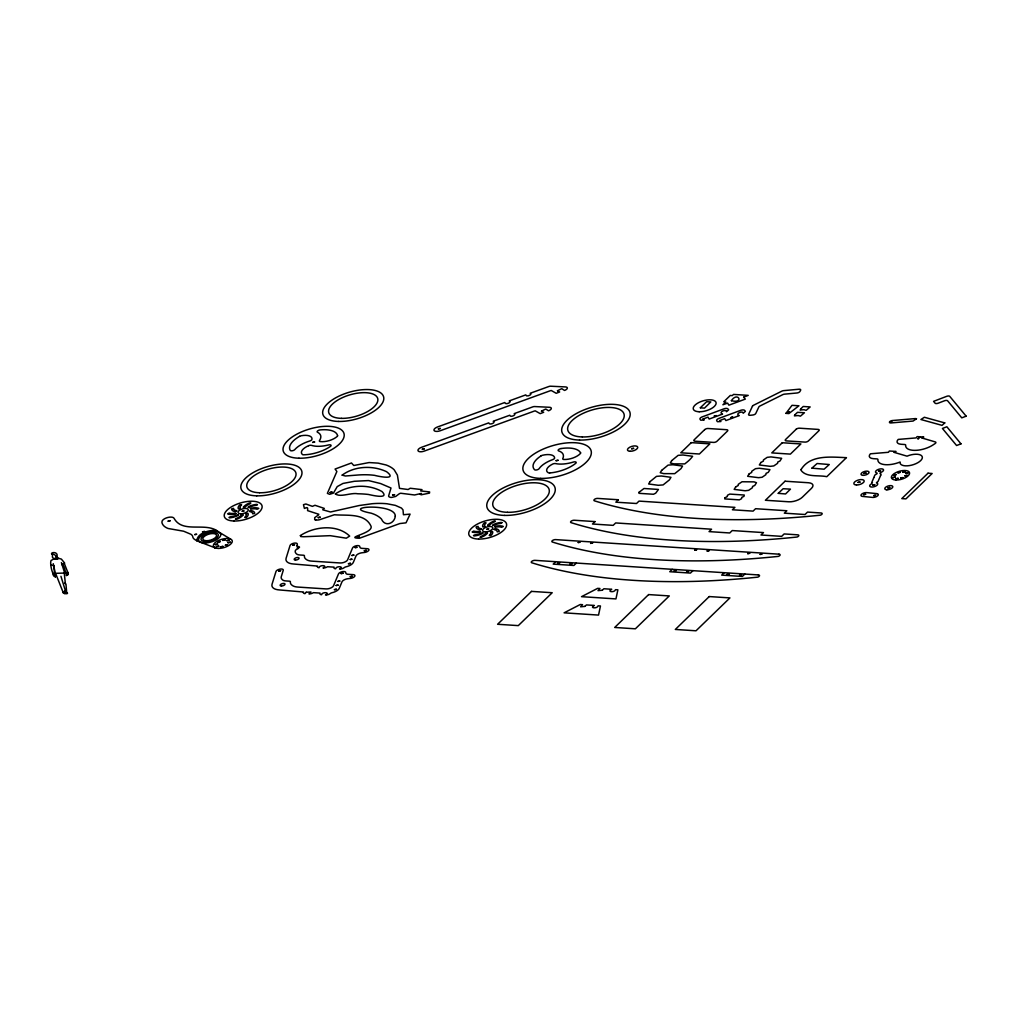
<?xml version="1.0" encoding="UTF-8"?>
<svg xmlns="http://www.w3.org/2000/svg" width="1017" height="1017" viewBox="0 0 1017 1017"><rect width="100%" height="100%" fill="white"/><g stroke="black" fill="none" stroke-linecap="round" stroke-linejoin="round"><path stroke-width="1.5" d="M214.129 547.273L215.045 547.82L196.739 540.764C197.679 532.666 208.688 530.493 215.642 530.124M66.27 592.364L67.389 593.534L64.605 593.737L63.13 592.568L64.668 591.068L66.245 593.483L60.944 576.308M63.13 592.568L64.618 591.36L65.711 592.873M53.736 565.668C56.393 585.207 49.147 566.622 50.99 560.558L55.732 557.863M873.794 477.583L874.798 475.231A2.53 1.106 -16.2 0 1 876.107 474.278A1.767 0.775 -16.2 0 0 876.959 473.007A4.17 1.831 -16.2 0 1 877.01 470.057A4.17 1.831 -16.2 0 1 883.137 469.269A4.17 1.831 -16.2 0 1 880.595 472.524A1.767 0.775 -16.2 0 0 880.417 473.719A2.53 1.106 -16.2 0 1 880.989 474.596L880.582 475.549M55.884 556.63C56.927 556.871 54.969 554.163 52.515 554.074L52.426 557.202L53.939 558.867L57.677 559.019L57.994 558.231L56.405 556.464M61.999 564.511C64.923 565.058 65.724 576.881 66.715 573.296L66.308 575.52L67.758 574.071M880.569 475.575L878.103 481.333A2.53 1.106 -16.2 0 1 877.061 482.122L876.412 482.884L877.239 483.202A4.17 1.831 -16.2 0 1 875.802 486.05A4.17 1.831 -16.2 0 1 870.361 486.762A4.17 1.831 -16.2 0 1 871.277 483.978L872.433 482.719A2.53 1.106 -16.2 0 1 871.963 481.982L873.819 477.634M66.601 575.52L68.215 573.944L67.834 572.469L66.08 572.546M63.27 592.708L64.516 591.932L65.851 592.542M555.689 561.702L553.21 564.117L573.88 565.465L576.372 563.062M672.25 569.317L669.758 571.719L690.441 573.08L692.933 570.664M724.18 572.698L721.689 575.113L742.372 576.461L744.864 574.046M56.914 556.82C58.922 550.985 49.312 552.142 52.032 554.405M67.694 575.075L68.126 574.147M63.054 592.174L55.566 573.296M57.677 559.019L53.863 558.816M66.232 593.191L67.516 593.127M61.401 562.592L64.694 573.054L55.35 573.334L53.253 563.672M61.859 564.524L64.656 563.087L61.401 559.108L57.727 558.066M55.312 576.855L53.342 575.355L53.024 573.919M53.825 565.668L51.092 565.109M315.893 519.967L317.596 520.043A5.276 2.314 -16.2 0 0 319.63 519.7L334.364 514.755C346.619 515.873 364.963 512.682 371.091 526.336C373.125 533.429 343.86 537.764 359.408 538.26L399.846 523.552L406.025 522.84L410.105 514.106L403.444 514.729L402.999 509.898L401.461 508.068L395.359 505.373L387.019 503.758A56.99 24.98 -16.2 0 0 378.693 503.402A52.833 23.162 -16.2 0 0 372.171 503.72L359.255 505.513L330.5 511.983L322.694 509.784L324.309 508.411L314.978 505.271L312.41 506.364L305.888 503.987L303.46 504.686L304.414 508.436C307.833 506.936 307.859 507.432 307.579 510.623L318.766 514.259A2.848 1.246 -16.2 0 1 318.41 515.022L314.685 517.653L314.749 519.471M66.69 592.377L65.94 584.063L64.656 583.173M219.875 532.666L217.371 531.586A11.518 5.047 -16.2 0 0 199.281 537.662A11.518 5.047 -16.2 0 0 209.96 542.29A11.518 5.047 -16.2 0 0 219.875 532.666L230.579 539.112M67.834 572.469L64.236 563.329M218.808 532.018C206.171 521.251 182.793 534.167 174.021 518.263A6.293 2.759 -16.2 0 0 167.932 517.45A6.293 2.759 -16.2 0 0 162.072 521.162L161.932 522.535A31.921 13.996 -16.2 0 0 168.123 528.484L183.645 531.217L190.878 534.256A16.145 7.081 -16.2 0 1 192.772 536.773A16.704 7.322 -16.2 0 0 194.59 539.391L196.739 540.764M54.664 573.868L55.388 576.906L53.825 575.508M64.249 572.978L65.342 583.491M561.003 448.561A24.815 10.882 -16.2 0 1 580.542 452.781M561.028 448.535A2.53 1.106 -16.2 0 0 558.473 449.667A2.53 1.106 -16.2 0 0 558.714 450.925A21.382 9.369 -16.2 0 1 562.821 458.464A2.53 1.106 -16.2 0 0 563.939 459.493A12.229 5.365 -16.2 0 0 580.326 453.595A2.53 1.106 -16.2 0 0 580.58 452.743M315.74 519.941A5.276 2.314 -16.2 0 1 314.584 519.445M541.464 411.148L543.65 412.305L540.218 413.639L535.489 410.982A2.53 1.106 -16.2 0 0 535.234 410.868A2.53 1.106 -16.2 0 0 534.116 411.148L424.178 451.116A5.06 2.212 -16.2 0 1 418.127 450.925A5.06 2.212 -16.2 0 1 421.508 447.327L488.757 422.869C488.974 425.665 496.499 422.627 493.232 421.241L509.759 415.241C509.746 417.847 517.081 415 514.195 413.627L532.743 406.889A2.53 1.106 -16.2 0 1 534.611 406.558L549.511 407.283A4.03 1.767 -16.2 0 1 551.278 408.656A4.03 1.767 -16.2 0 1 548.532 410.792L545.735 409.012L541.464 411.148M557.469 390.795L559.655 391.965L556.223 393.299L551.494 390.63A2.53 1.106 -16.2 0 0 551.239 390.515A2.53 1.106 -16.2 0 0 550.121 390.795L440.183 430.763A5.06 2.212 -16.2 0 1 434.132 430.585A5.06 2.212 -16.2 0 1 437.513 426.975L504.775 402.516C505.004 405.313 512.466 402.287 509.25 400.901L525.764 394.888C525.751 397.494 533.073 394.66 530.213 393.274L548.76 386.536A2.53 1.106 -16.2 0 1 550.629 386.206L565.516 386.93A4.03 1.767 -16.2 0 1 567.295 388.316A4.03 1.767 -16.2 0 1 564.537 390.452L561.753 388.672L557.507 390.706M257.403 504.623L256.119 505.398A8.301 3.636 -16.2 0 0 249.457 507.292L248.059 507.419L248.44 506.746A10.323 4.526 -16.2 0 1 256.729 504.381L257.403 504.623M501.902 522.674L500.631 523.437A8.301 3.636 -16.2 0 0 493.97 525.344L492.673 525.522L492.953 524.797A10.323 4.526 -16.2 0 1 501.241 522.433L501.902 522.674M960.976 443.857L956.59 445.51L942.428 428.462L946.852 426.771L960.976 443.857M966.15 416.182L961.764 417.847L947.602 400.787A2.53 1.106 -16.2 0 0 944.513 400.774L938.17 403.202A2.53 1.106 -16.2 0 1 935.081 403.19L933.568 401.359L946.674 396.338A2.53 1.106 -16.2 0 1 949.751 396.363L966.15 416.182M419.767 493.804L414.555 494.974L400.711 493.245A2.848 1.246 -16.2 0 0 399.274 493.779L395.689 496.436L391.774 497.402A5.238 2.301 -16.2 0 1 390.096 497.288L389.002 496.766A5.276 2.314 -16.2 0 1 388.634 495.915L390.998 488.007L380.625 483.571L368.561 480.571L354.361 481.283L342.996 483.444L337.237 486.584L333.423 493.118L329.635 494.313L327.372 493.372L336.881 471.494L335.063 469.053L351.488 462.977L353.776 465.506L369.082 462.557L378.121 463.116L386.117 464.985A56.99 24.98 -16.2 0 1 391.38 467.553A52.833 23.162 -16.2 0 1 394.24 469.879L397.405 475.117L399.503 488.363L408.135 489.52L410.182 488.249L421.966 489.622L420.695 490.931L429.632 491.936L429.466 493.118L420.924 494.834L421.432 493.436L419.767 493.804M703.039 419.042L704.184 420.008L700.738 420.212L700.052 419.284A3.394 1.487 -16.2 0 1 702.544 416.767L723.596 408.961A3.394 1.487 -16.2 0 1 727.956 408.936L728.655 409.864L726.469 411.745C726.558 408.567 717.57 412.33 722.54 414.097L709.167 419.055L707.972 417.11L703.039 419.042M719.756 420.555L720.913 421.521L717.455 421.712L716.769 420.796A3.394 1.487 -16.2 0 1 719.261 418.279L740.312 410.474A3.394 1.487 -16.2 0 1 744.686 410.448L745.372 411.377L743.185 413.258C743.274 410.169 734.325 413.817 739.257 415.61L725.884 420.568L724.689 418.623L719.756 420.555M731.376 400.698C744.584 403.978 737.821 390.884 731.376 400.698M638.968 492.368L638.994 493.321L653.473 494.262L655.685 493.194L658.457 489.444L643.977 488.491L638.968 492.368M650.041 481.638L648.63 483.978L658.317 485.287L663.109 484.918L669.377 479.91L670.966 477.304L661.279 475.994L656.486 476.363L650.041 481.638M661.635 470.388L660.224 472.727L663.707 473.63L674.703 473.668L680.983 468.659L682.56 466.053L672.873 464.744L668.093 465.112L661.635 470.388M671.703 460.625L670.292 462.964L673.775 463.866L684.772 463.905C688.191 461.197 690.251 459.57 692.628 456.29L682.941 454.98L678.148 455.349L671.703 460.625M724.892 497.847L724.752 498.915L739.308 499.868L741.609 498.661L741.711 497.491A2.085 0.915 -16.2 0 1 741.965 497.275L743.974 496.372L744.279 495.037L729.736 494.084L727.422 495.292L727.32 496.461A2.085 0.915 -16.2 0 1 727.079 496.677L724.892 497.847M735.698 486.914L734.16 489.38L745.105 490.766L748.626 490.334L752.415 487.728L752.516 486.558A2.085 0.915 -16.2 0 1 752.758 486.342L754.767 485.44L756.483 482.706L754.042 481.867L742.016 481.766L738.228 484.359L738.24 485.401A2.085 0.915 -16.2 0 1 738.037 485.618L735.698 486.914M749.186 473.833L747.635 476.299L758.593 477.685L762.114 477.253L765.903 474.647L766.004 473.477A2.085 0.915 -16.2 0 1 766.246 473.261L768.255 472.371L769.971 469.625L759.254 468.252L755.504 468.684L751.716 471.291L751.728 472.32A2.085 0.915 -16.2 0 1 751.525 472.536L749.186 473.833M760.869 462.493L759.33 464.972L770.276 466.345L773.81 465.913L777.598 463.32L777.687 462.15A2.085 0.915 -16.2 0 1 777.941 461.934L779.95 461.032L781.666 458.298L770.95 456.913L767.187 457.345L763.411 459.951L763.424 460.981A2.085 0.915 -16.2 0 1 763.22 461.197L760.869 462.493M296.85 545.862L297.981 546.51A2.53 1.106 -16.2 0 0 298.845 546.612L299.532 547.146L297.536 549.027A2.53 1.106 -16.2 0 0 296.417 549.345L295.4 550.515A12.217 5.352 -16.2 0 0 296.023 553.362A9.395 4.119 -16.2 0 0 299.977 555.002L303.409 555.231A2.276 0.992 -16.2 0 1 304.426 555.93A14.861 6.522 -16.2 0 0 304.464 556.998A17.136 7.513 -16.2 0 0 306.295 559.439A14.886 6.534 -16.2 0 0 312.003 561.142L340.199 562.973A5.06 2.212 -16.2 0 0 347.598 559.82L352.543 547.972A3.788 1.665 -16.2 0 1 356.56 545.709A3.788 1.665 -16.2 0 1 359.802 546.688L359.954 547.375A5.06 2.212 -16.2 0 0 362.141 548.366L367.251 548.697A3.814 1.665 -16.2 0 1 368.675 550.502A3.814 1.665 -16.2 0 1 364.391 552.485L362.001 552.765A5.06 2.212 -16.2 0 0 356.039 555.879L353.306 562.426A7.589 3.331 -16.2 0 1 345.653 566.901L344.56 567.397A3.788 1.665 -16.2 0 1 339.564 569.037C345.068 566.482 336.055 565.579 335.635 568.783A3.788 1.665 -16.2 0 1 334.097 567.155L327.499 566.723A3.788 1.665 -16.2 0 1 323.025 567.956C328.593 565.388 319.478 564.511 319.084 567.702A3.788 1.665 -16.2 0 1 317.558 566.075L293.417 563.99A16.615 7.284 -16.2 0 1 286.133 558.155L290.036 545.544A3.788 1.665 -16.2 0 1 294.231 543.142A3.788 1.665 -16.2 0 1 297.295 544.4L296.85 545.862M342.17 475.13L345.399 476.007L356.37 475.13A58.579 25.679 -16.2 0 1 374.676 475.359C378.26 476.363 398.079 480.494 386.6 471.71C372.743 465.138 354.564 465.939 342.17 475.13M318.232 517.64L320.152 517.183L318.232 517.64M357.463 536.951L359.357 536.518L357.463 536.951M811.96 468.163L824.113 469.193L829.262 464.527L817.096 463.523L811.998 468.074M168.148 521.149L170.093 520.768L168.148 521.149M194.781 534.624L196.726 534.243L194.832 534.522M202.536 531.866L204.481 531.484L202.536 531.866M215.223 544.603L217.663 544.12L215.223 544.603M216.316 546.612L218.744 546.129L216.316 546.612M217.88 542.036L220.308 541.553L217.88 542.036M220.498 546.879L222.926 546.409L220.498 546.879M222.71 540.408L225.138 539.925L222.71 540.408M225.329 545.265L227.757 544.781L225.393 545.137M226.893 540.688L229.321 540.205L226.893 540.688M227.973 542.697L230.401 542.214L227.973 542.697M242.199 511.271L244.144 510.89L242.249 511.17M278.658 571.058L280.603 570.677L278.658 571.058M292.705 545.125L294.65 544.731L292.756 545.023M312.651 442.408L314.596 442.026L312.651 442.408M297.345 547.896L298.451 547.68L297.371 547.845M334.415 589.657L336.36 589.275L334.415 589.657M336.157 585.5L338.089 585.118L336.157 585.5M337.847 581.444L339.792 581.05L337.847 581.444M341.115 573.588L343.06 573.207L341.115 573.588M348.462 563.723L350.407 563.342L348.462 563.723M350.204 559.566L352.149 559.185L350.255 559.464M351.895 555.498L353.84 555.117L351.895 555.498M350.268 576.69L352.213 576.308L350.268 576.69M355.175 547.654L357.12 547.273L355.225 547.553M364.315 550.756L366.26 550.375L364.315 550.756M422.347 449.183L424.292 448.802L422.347 449.183M438.365 428.843L440.297 428.462L438.365 428.843M486.711 529.323L488.656 528.942L486.711 529.323M556.121 460.676L558.066 460.294L556.121 460.676M557.621 563.329L559.566 562.948L557.621 563.329M570.029 564.143L571.974 563.761L570.029 564.143M578.19 542.57L580.135 542.188L578.241 542.468M590.61 543.383L592.542 543.002L590.61 543.383M631.633 448.739L633.578 448.357L631.633 448.739M674.182 570.931L676.127 570.55L674.182 570.931M700.306 407.817L704.489 408.135L710.807 401.918L706.612 401.728L700.344 407.741M686.589 571.745L688.534 571.363L686.589 571.745M714.354 416.004L716.299 415.622L714.354 416.004M694.751 550.172L696.696 549.79L694.802 550.083M707.158 550.985L709.103 550.604L707.158 550.985M731.07 417.517L733.015 417.135L731.121 417.415M727.155 574.389L729.1 574.008L727.155 574.389M739.562 575.202L741.495 574.821L739.562 575.202M747.737 553.629L749.682 553.248L747.737 553.629M760.131 554.456L762.076 554.074L760.182 554.354M785.95 413.36L788.874 413.576L798.942 405.783L792.014 405.325L785.95 413.36M787.082 413.296L788.048 413.105L787.107 413.245M788.404 412.012L789.383 411.821L788.404 412.012M778.259 493.359L785.582 493.957L790.451 489.126L783.154 488.719L778.259 493.359M858.043 482.427L859.988 482.045L858.043 482.427M864.069 473.388L866.014 473.007L864.069 473.388M863.662 494.656L865.607 494.275L863.662 494.656M872.739 485.071L874.684 484.689L872.739 485.071M873.692 495.66L875.624 495.279L873.743 495.559M878.574 471.1L880.506 470.718L878.574 471.1M890.549 421.852L891.655 421.623L890.549 421.852M887.816 487.842L889.761 487.461L887.816 487.842M892.951 477.57L895.303 477.1L892.951 477.57M893.803 475.079L896.155 474.608L893.803 475.079M895.824 478.804L898.176 478.346L895.824 478.804M897.871 472.791L900.223 472.333L897.871 472.791M900.719 478.066L903.071 477.609L900.719 478.066M902.778 472.066L905.13 471.596L902.778 472.066M904.787 475.791L907.139 475.333L904.787 475.791M905.638 473.299L907.99 472.841L905.638 473.299M917.817 438.772L918.783 438.581L917.881 438.67M919.139 437.488L920.105 437.297L919.165 437.437M235.982 513.42L234.927 514.132A10.323 4.526 -16.2 0 1 227.655 513.903L229.245 513A8.301 3.636 -16.2 0 0 235.08 513.191L235.982 513.42M236.719 510.89L235.105 511.615A10.323 4.526 -16.2 0 1 231.634 508.869L233.567 508.335A8.301 3.636 -16.2 0 0 236.389 510.623L236.719 510.89M238.359 514.996L237.889 515.505A10.323 4.526 -16.2 0 1 229.6 517.869L228.952 517.488L230.211 516.852A8.301 3.636 -16.2 0 0 236.872 514.958L238.359 514.996M240.304 508.347L238.436 508.983A10.323 4.526 -16.2 0 1 240.012 504.699L241.601 504.877A8.301 3.636 -16.2 0 0 240.279 508.258L240.304 508.347M243.406 507.152L245.262 506.987A8.301 3.636 -16.2 0 1 250.207 503.72L250.83 502.995L249.597 502.983A10.323 4.526 -16.2 0 0 243.457 507.051L243.406 507.152M242.949 514.996L242.872 515.199A10.323 4.526 -16.2 0 1 236.732 519.267L235.448 519.178L236.122 518.53A8.301 3.636 -16.2 0 0 241.067 515.263L242.949 514.996M246.05 513.801L246.05 513.992A8.301 3.636 -16.2 0 1 244.728 517.373L246.317 517.551A10.323 4.526 -16.2 0 0 247.957 513.343L246.05 513.801M249.623 511.271L249.94 511.627A8.301 3.636 -16.2 0 1 252.737 513.827L254.695 513.382A10.323 4.526 -16.2 0 0 251.224 510.636L249.686 511.157M250.36 508.729L251.25 509.059A8.301 3.636 -16.2 0 1 257.085 509.25L258.776 508.411A10.323 4.526 -16.2 0 0 251.402 508.119L250.424 508.627M480.494 531.471L479.427 532.183A10.323 4.526 -16.2 0 1 472.155 531.955L473.744 531.039A8.301 3.636 -16.2 0 0 479.592 531.23L480.494 531.471M481.232 528.929L479.617 529.666A10.323 4.526 -16.2 0 1 476.134 526.92L478.079 526.374A8.301 3.636 -16.2 0 0 480.888 528.675L481.232 528.929M482.872 533.048L482.401 533.556A10.323 4.526 -16.2 0 1 474.113 535.921L473.452 535.539L474.71 534.904A8.301 3.636 -16.2 0 0 481.384 533.01L482.872 533.048M484.804 526.399L482.872 526.959A10.323 4.526 -16.2 0 1 484.524 522.751L486.101 522.929A8.301 3.636 -16.2 0 0 484.778 526.31L484.804 526.399M487.906 525.204L489.774 525.039A8.301 3.636 -16.2 0 1 494.707 521.772L495.343 521.047L494.109 521.035A10.323 4.526 -16.2 0 0 487.969 525.103L487.906 525.204M487.448 533.048L487.372 533.251A10.323 4.526 -16.2 0 1 481.232 537.307L479.999 537.307L480.634 536.582A8.301 3.636 -16.2 0 0 485.567 533.315L487.448 533.048M490.55 531.853L490.537 531.955A8.301 3.636 -16.2 0 1 489.241 535.425L490.817 535.603A10.323 4.526 -16.2 0 0 492.47 531.395L490.55 531.853M494.122 529.31L494.453 529.679A8.301 3.636 -16.2 0 1 497.249 531.878L499.207 531.433A10.323 4.526 -16.2 0 0 495.724 528.687L494.122 529.31M494.872 526.781L495.749 527.111A8.301 3.636 -16.2 0 1 501.597 527.302L503.288 526.463A10.323 4.526 -16.2 0 0 495.915 526.17L494.872 526.781M306.193 592.25L305.036 593.636A3.788 1.665 -16.2 0 1 303.511 592.008L279.37 589.936A16.615 7.284 -16.2 0 1 272.086 584.101L275.988 571.49A3.788 1.665 -16.2 0 1 280.183 569.088A3.788 1.665 -16.2 0 1 283.247 570.334L281.353 576.448A12.217 5.352 -16.2 0 0 281.976 579.296A9.395 4.119 -16.2 0 0 285.93 580.936L289.362 581.165A2.276 0.992 -16.2 0 1 290.379 581.864A14.861 6.522 -16.2 0 0 290.417 582.932A17.136 7.513 -16.2 0 0 292.248 585.372A14.886 6.534 -16.2 0 0 297.956 587.076L326.152 588.919A5.06 2.212 -16.2 0 0 333.551 585.754L338.496 573.906A3.788 1.665 -16.2 0 1 342.5 571.643A3.788 1.665 -16.2 0 1 345.755 572.622L345.907 573.321A5.06 2.212 -16.2 0 0 348.094 574.3L353.204 574.63A3.814 1.665 -16.2 0 1 354.628 576.436A3.814 1.665 -16.2 0 1 350.344 578.431L347.954 578.698A5.06 2.212 -16.2 0 0 341.992 581.813L339.258 588.36A7.589 3.331 -16.2 0 1 331.593 592.835L330.512 593.343A3.788 1.665 -16.2 0 1 325.516 594.97C331.033 592.428 321.995 591.513 321.588 594.716A3.788 1.665 -16.2 0 1 320.05 593.089L313.439 592.657A3.788 1.665 -16.2 0 1 308.965 593.89L310.948 592.008L306.193 592.25M395.295 516.102C394.571 523.679 384.858 527.2 381.489 519.09A58.579 25.679 -16.2 0 0 371.091 513.165C337.275 506.58 395.346 502.64 395.295 516.102M584.928 606.386L580.618 606.793L582.499 604.67L580.237 604.518L564.092 612.831L598.543 615.082L600.462 605.979L598.085 605.827C597.5 608.903 588.792 608.217 594.297 605.433L586.428 604.924L584.928 606.386M602.344 590.229L598.034 590.623L599.928 588.5L597.653 588.36L581.508 596.674L615.959 598.911L617.878 589.822L615.501 589.669C614.878 592.771 606.259 592.008 611.713 589.275L603.856 588.754L602.344 590.229M801.116 469.511L800.976 470.223C806.239 477.698 818.736 474.85 826.796 476.693L846.449 457.65C831.296 457.116 810.371 454.307 801.116 469.511M330.055 492.495L331.974 492.075L330.055 492.495M392.6 494.974L394.52 494.682L392.6 494.974M300.384 535.565L300.752 536.556L303.549 536.747L330.182 535.667L346.314 538.184L349.683 536.086C336.945 523.895 314.38 526.361 300.384 535.565M335.368 493.906C340.339 497.745 351.259 492.342 357.831 493.779A82.58 36.205 -16.2 0 1 368.472 494.465C372.273 495.317 389.854 499.461 382.036 491.567C367.823 483.495 348.793 484.931 335.368 493.906M743.643 397.189L745.321 399.096L728.897 405.186L727.6 403.113L722.896 404.766L725.858 402.033L723.761 401.779L730.308 395.435L732.24 395.613L733.562 394.418L748.232 395.371L743.643 397.189M894.172 452.374L907.024 456.163A11.518 5.047 -16.2 0 1 922.088 456.391A11.518 5.047 -16.2 0 1 911.779 465.112A11.518 5.047 -16.2 0 1 900.121 461.998A16.895 7.399 -16.2 0 1 877.976 460.714A14.619 6.407 -16.2 0 1 877.938 459.671A2.53 1.106 -16.2 0 0 876.794 458.883L873.374 458.667A9.14 4.004 -16.2 0 1 870.425 453.798L888.477 452.285L889.316 451.001L896.041 451.434L894.172 452.374M921.923 437.984L935.246 441.912A2.53 1.106 -16.2 0 1 935.106 443.565L933.085 444.899A16.895 7.399 -16.2 0 1 916.177 450.328A16.895 7.399 -16.2 0 1 905.727 446.336A14.619 6.407 -16.2 0 1 905.689 445.281A2.53 1.106 -16.2 0 0 904.558 444.505L901.126 444.276A9.14 4.004 -16.2 0 1 898.176 439.42L916.241 437.895L917.08 436.611L923.792 437.056L921.987 437.895M752.478 406.19L748.639 414.3A2.53 1.106 -16.2 0 0 750.419 415.279L752.796 415.012A2.53 1.106 -16.2 0 0 755.758 413.487L758.847 406.978A2.53 1.106 -16.2 0 1 760.004 405.986L782.709 394.672A2.53 1.106 -16.2 0 1 784.615 394.138L796.87 393.007A2.53 1.106 -16.2 0 0 799.909 391.532L800.608 390.274A2.53 1.106 -16.2 0 0 798.955 389.231L783.7 390.63A2.53 1.106 -16.2 0 0 781.793 391.176L753.635 405.211A2.53 1.106 -16.2 0 0 752.478 406.19M795.129 414.605L794.404 415.851L797.659 415.584A2.53 1.106 -16.2 0 1 799.031 415.775L800.443 416.156L804.434 412.762L797.493 412.317L795.129 414.605M800.849 408.77L800.137 410.029L803.379 409.749A2.53 1.106 -16.2 0 1 804.752 409.94L806.176 410.334L810.155 406.94L803.214 406.482L800.849 408.77M944.768 422.907L942.034 425.36L920.932 419.525L924.351 417.262L944.768 422.907M594.983 521.594L592.491 524.009L613.175 525.357L615.666 522.941L711.544 529.209L709.052 531.611L729.736 532.972L732.227 530.556L763.475 532.59L760.983 535.006L781.666 536.353L784.158 533.938L797.671 534.828A2.53 1.106 -16.2 0 1 798.79 535.692A2.53 1.106 -16.2 0 1 797.074 537.027A469.04 205.612 -16.2 0 1 571.045 522.649A2.53 1.106 -16.2 0 1 571.223 521.149A2.53 1.106 -16.2 0 1 574.325 520.246L594.983 521.594M618.336 499.754L615.857 502.169L636.528 503.517L639.019 501.101L734.897 507.356L732.405 509.771L753.088 511.119L755.58 508.703L786.827 510.75L784.349 513.165L805.019 514.513L807.511 512.098L821.024 512.975A2.53 1.106 -16.2 0 1 822.143 513.839A2.53 1.106 -16.2 0 1 820.427 515.174A469.04 205.612 -16.2 0 1 594.398 500.809A2.53 1.106 -16.2 0 1 594.576 499.309A2.53 1.106 -16.2 0 1 597.678 498.406L618.336 499.754M531.522 591.385L497.605 624.273L518.289 625.62L552.206 592.733L531.522 591.385M691.268 442.637L680.793 452.794L699.404 454.002L709.879 443.844L691.268 442.637M704.667 429.632L694.191 439.789A2.53 1.106 -16.2 0 0 694.954 441.2L713.565 442.408A2.53 1.106 -16.2 0 0 716.947 441.276L727.422 431.119A2.53 1.106 -16.2 0 0 726.659 429.708L708.048 428.5A2.53 1.106 -16.2 0 0 704.667 429.632M782.264 442.738L771.789 452.896L790.4 454.103L800.875 443.946L782.264 442.738M796.082 429.327L785.607 439.484A2.53 1.106 -16.2 0 0 786.37 440.895L804.981 442.103A2.53 1.106 -16.2 0 0 808.362 440.971L818.838 430.814A2.53 1.106 -16.2 0 0 818.075 429.403L799.464 428.195A2.53 1.106 -16.2 0 0 796.082 429.327M648.617 594.576L614.7 627.464L635.371 628.811L669.288 595.924L648.617 594.576M785.048 481.219L765.407 500.262L788.798 501.788A10.119 4.437 -16.2 0 0 802.299 497.249L811.464 488.363A10.119 4.437 -16.2 0 0 808.439 482.744L785.048 481.219M709.243 596.559L675.326 629.447L696.009 630.794L729.926 597.907L709.243 596.559M928 473.21L901.799 498.61L905.944 498.877L932.131 473.49L928 473.21M916.47 418.801L913.05 421.063L891.083 422.932A2.403 1.055 -16.2 0 1 889.544 421.915A2.403 1.055 -16.2 0 1 892.468 420.529L915.097 418.61A2.53 1.106 -16.2 0 1 916.47 418.801M778.958 554.176L555.613 539.607A2.53 1.106 -16.2 0 0 552.511 540.51A2.53 1.106 -16.2 0 0 552.333 542.01A469.04 205.612 -16.2 0 0 778.361 556.375A2.53 1.106 -16.2 0 0 780.077 555.04A2.53 1.106 -16.2 0 0 778.958 554.176M758.377 574.936L535.031 560.354A2.53 1.106 -16.2 0 0 531.929 561.257A2.53 1.106 -16.2 0 0 531.751 562.77A469.04 205.612 -16.2 0 0 757.779 577.135A2.53 1.106 -16.2 0 0 759.496 575.8A2.53 1.106 -16.2 0 0 758.377 574.936M876.768 493.626L866.751 492.622A3.788 1.665 -16.2 0 0 861.628 494.211A3.788 1.665 -16.2 0 0 862.505 496.398L872.535 497.402A3.788 1.665 -16.2 0 0 877.646 495.813A3.788 1.665 -16.2 0 0 876.768 493.626M699.188 411.745A11.835 5.187 -16.2 0 0 716.133 402.999A11.835 5.187 -16.2 0 0 698.704 402.579A11.835 5.187 -16.2 0 0 699.188 411.745M856.505 484.995A5.39 2.365 -16.2 0 0 864.221 481.016A5.39 2.365 -16.2 0 0 856.289 480.825A5.39 2.365 -16.2 0 0 856.505 484.995M886.849 489.8A4.17 1.831 -16.2 0 0 892.824 486.711A4.17 1.831 -16.2 0 0 886.684 486.571A4.17 1.831 -16.2 0 0 886.849 489.8M863.102 475.346A4.17 1.831 -16.2 0 0 869.077 472.269A4.17 1.831 -16.2 0 0 862.924 472.117A4.17 1.831 -16.2 0 0 863.102 475.346M896.091 480.024A9.445 4.144 -16.2 0 0 909.605 473.045A9.445 4.144 -16.2 0 0 895.697 472.714A9.445 4.144 -16.2 0 0 896.091 480.024M579.525 440.056A35.404 15.522 -16.2 0 0 630.184 413.894A35.404 15.522 -16.2 0 0 578.063 412.635A35.404 15.522 -16.2 0 0 579.525 440.056M582.372 436.954A29.251 12.827 -16.2 0 0 624.235 415.33A29.251 12.827 -16.2 0 0 581.165 414.3A29.251 12.827 -16.2 0 0 582.372 436.954M295.451 560.049A2.53 1.106 -16.2 0 0 299.074 558.18A2.53 1.106 -16.2 0 0 295.35 558.091A2.53 1.106 -16.2 0 0 295.451 560.049M630.12 451.294A5.352 2.352 -16.2 0 0 637.773 447.34A5.352 2.352 -16.2 0 0 629.892 447.149A5.352 2.352 -16.2 0 0 630.12 451.294M478.587 539.061A19.59 8.594 -16.2 0 0 506.631 524.581A19.59 8.594 -16.2 0 0 477.787 523.882A19.59 8.594 -16.2 0 0 478.587 539.061M485.198 531.878A5.352 2.352 -16.2 0 0 492.851 527.925A5.352 2.352 -16.2 0 0 484.969 527.734A5.352 2.352 -16.2 0 0 485.198 531.878M504.61 515.403A35.404 15.522 -16.2 0 0 555.269 489.241A35.404 15.522 -16.2 0 0 503.148 487.982A35.404 15.522 -16.2 0 0 504.61 515.403M507.458 512.301A29.251 12.827 -16.2 0 0 549.32 490.677A29.251 12.827 -16.2 0 0 506.25 489.647A29.251 12.827 -16.2 0 0 507.458 512.301M540.688 478.384A35.404 15.522 -16.2 0 0 591.347 452.222A35.404 15.522 -16.2 0 0 539.226 450.976A35.404 15.522 -16.2 0 0 540.688 478.384M549.676 472.956A24.815 10.882 -16.2 0 0 575.597 463.421A2.53 1.106 -16.2 0 0 575.864 462.049A2.53 1.106 -16.2 0 0 573.321 462.074A21.382 9.369 -16.2 0 1 555.562 463.599A2.53 1.106 -16.2 0 0 552.612 464.095A12.229 5.365 -16.2 0 0 548.328 472.765A2.53 1.106 -16.2 0 0 549.676 472.956M540.955 455.947A24.815 10.882 -16.2 0 0 534.561 469.701A2.53 1.106 -16.2 0 0 536.823 469.905A2.53 1.106 -16.2 0 0 539.137 468.621A21.382 9.369 -16.2 0 1 552.79 459.57A2.53 1.106 -16.2 0 0 554.608 458.044A12.229 5.365 -16.2 0 0 542.519 455.26A2.53 1.106 -16.2 0 0 540.917 455.921M218.261 548.417A9.814 4.297 -16.2 0 0 232.308 541.158A9.814 4.297 -16.2 0 0 217.854 540.815A9.814 4.297 -16.2 0 0 218.261 548.417M206.375 540.739A7.144 3.14 -16.2 0 0 216.608 535.463A7.144 3.14 -16.2 0 0 206.082 535.209A7.144 3.14 -16.2 0 0 206.375 540.739M205.523 541.667A8.988 3.941 -16.2 0 0 218.388 535.031A8.988 3.941 -16.2 0 0 205.154 534.713A8.988 3.941 -16.2 0 0 205.523 541.667M281.404 585.995A2.53 1.106 -16.2 0 0 285.027 584.127A2.53 1.106 -16.2 0 0 281.302 584.038A2.53 1.106 -16.2 0 0 281.404 585.995M338.572 421.445A31.603 13.857 -16.2 0 0 383.803 398.092A31.603 13.857 -16.2 0 0 337.275 396.973A31.603 13.857 -16.2 0 0 338.572 421.445M341.42 418.356A25.476 11.162 -16.2 0 0 377.866 399.528A25.476 11.162 -16.2 0 0 340.377 398.626A25.476 11.162 -16.2 0 0 341.42 418.356M298.973 458.209A31.603 13.857 -16.2 0 0 344.204 434.844A31.603 13.857 -16.2 0 0 297.663 433.725A31.603 13.857 -16.2 0 0 298.973 458.209M308.609 445.688A12.229 5.365 -16.2 0 0 302.456 454.523A2.53 1.106 -16.2 0 0 303.676 454.802A24.866 10.895 -16.2 0 0 330.309 446.501A2.53 1.106 -16.2 0 0 330.868 445.103A2.53 1.106 -16.2 0 0 328.491 444.963A21.382 9.369 -16.2 0 1 311.456 445.357A2.53 1.106 -16.2 0 0 308.609 445.688M299.595 436.344A24.866 10.895 -16.2 0 0 290.265 450.366A2.53 1.106 -16.2 0 0 292.349 450.747A2.53 1.106 -16.2 0 0 294.816 449.565A21.382 9.369 -16.2 0 1 309.867 440.946A2.53 1.106 -16.2 0 0 311.901 439.497A12.229 5.365 -16.2 0 0 301.261 435.746A2.53 1.106 -16.2 0 0 299.595 436.344M337.568 435.632A24.866 10.895 -16.2 0 0 320.266 429.899A2.53 1.106 -16.2 0 0 317.622 430.928A2.53 1.106 -16.2 0 0 317.533 432.263A21.382 9.369 -16.2 0 1 319.516 440.463A2.53 1.106 -16.2 0 0 320.33 441.594A12.229 5.365 -16.2 0 0 337.123 436.509A2.53 1.106 -16.2 0 0 337.568 435.632M256.767 495.838A31.603 13.857 -16.2 0 0 301.985 472.473A31.603 13.857 -16.2 0 0 255.458 471.354A31.603 13.857 -16.2 0 0 256.767 495.838M259.602 492.749A25.476 11.162 -16.2 0 0 296.049 473.922A25.476 11.162 -16.2 0 0 258.56 473.019A25.476 11.162 -16.2 0 0 259.602 492.749M234.088 521.009A19.59 8.594 -16.2 0 0 262.132 506.53A19.59 8.594 -16.2 0 0 233.274 505.83A19.59 8.594 -16.2 0 0 234.088 521.009M240.686 513.827A5.352 2.352 -16.2 0 0 248.339 509.873A5.352 2.352 -16.2 0 0 240.47 509.682A5.352 2.352 -16.2 0 0 240.686 513.827"/></g></svg>
